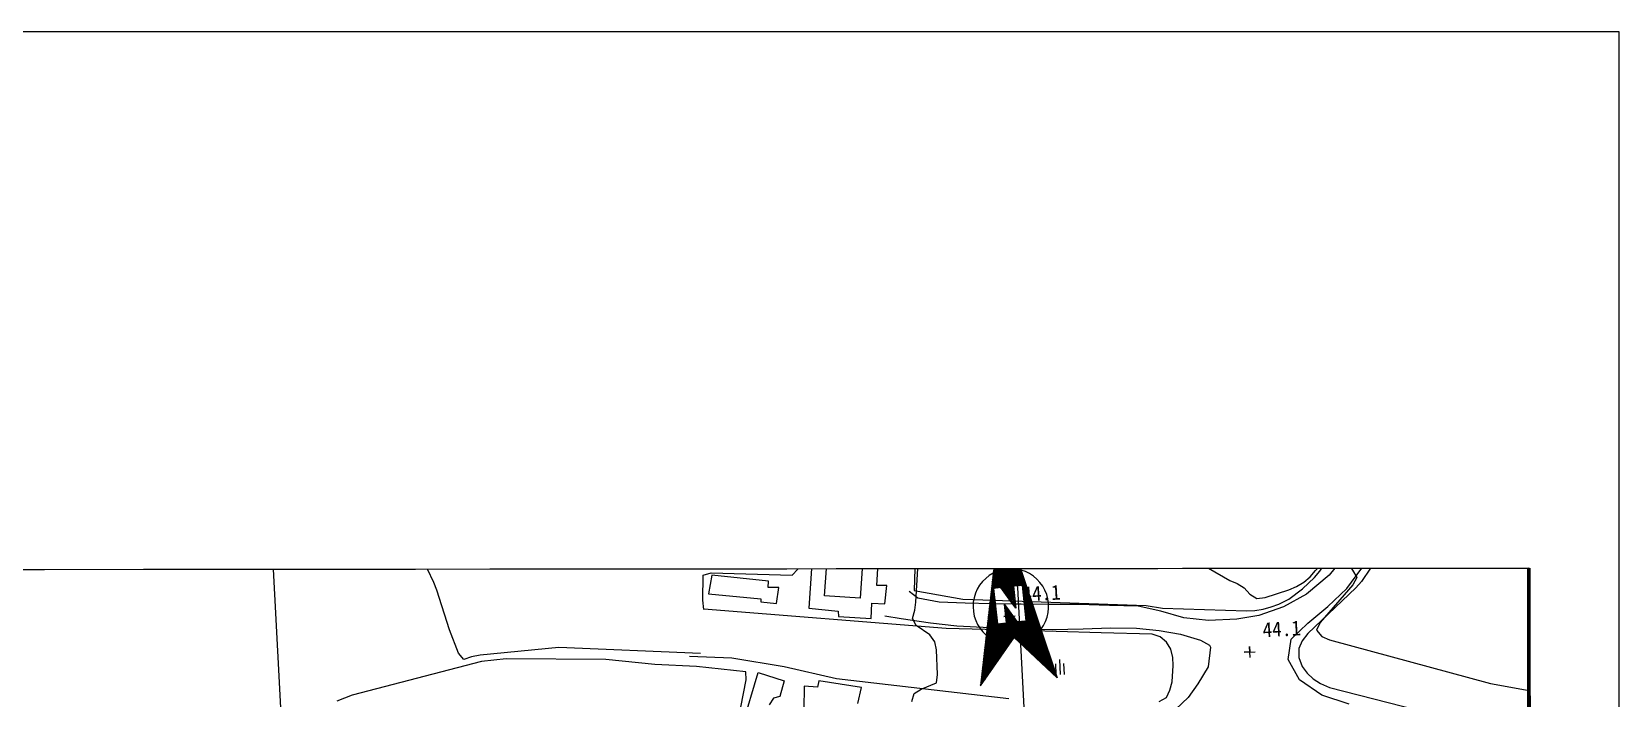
# Model space of a CAD drawing. Header units: millimetres. Extents: x 3302 to 4098, y 1103 to 1810.
# Drawn here: x 3884 to 4097.9, y 1529.4 to 1619.1 of the extents above; entities that cross this region are included whole.
import ezdxf
from ezdxf.xclip import XClip

# ---------------------------------------------------------------- set-up
doc = ezdxf.new("R2010")
doc.units = ezdxf.units.MM
doc.header["$LTSCALE"] = 10
doc.header["$MEASUREMENT"] = 0
doc.header["$XCLIPFRAME"] = 2
doc.linetypes.add('A-CENTR01', pattern=[2, 1.25, -0.25, 0.25, -0.25])
doc.layers.add('TN-MACL', color=6, linetype='A-CENTR01')
doc.layers.add('TZ-BASE', color=253, linetype='Continuous')
doc.layers.add('TX-PAPR', color=2, linetype='Continuous', plot=False)
doc.styles.add('GUL', font='GulimChe.ttf')

# ---------------------------------------------------------------- blocks, each defined once
blk = doc.blocks.new('JD-FHF78DGH')
at = {"layer": 'TZ-BASE'}
for p, q in [((527.22, 141.98), (545.81, -207.88)), ((627.36, 141.98), (645.95, -207.88)), ((699.47, 105.1), (-0.06, 67.93)), ((601.45, 75.47, 43.99), (601.84, 85.66, 43.99)), ((628.74, 83.62, -25.21), (626.06, 59.77, -25.21)), ((628.74, 83.62, -25.21), (636.39, 60.87, -25.21)), ((605.05, 71.89, 46.81), (605.76, 82.73, 46.81)), ((610.55, 82.42, 46.81), (609.84, 71.58, 46.81)), ((612.06, 73.3, 46), (612.72, 82.37, 46)), ((617.35, 79.37, 43.99), (617.09, 72.61, 43.99)), ((603.54, 79.09, 46), (602.93, 70.24, 46)), ((627.54, 72.95, -25.21), (630.84, 77.04, -25.21)), ((627.57, 73.23, -25.21), (630.67, 77.07, -25.21)), ((627.6, 73.51, -25.21), (630.5, 77.09, -25.21)), ((627.63, 73.78, -25.21), (630.32, 77.11, -25.21)), ((627.66, 74.06, -25.21), (630.13, 77.12, -25.21)), ((627.7, 74.34, -25.21), (629.94, 77.12, -25.21)), ((627.73, 74.62, -25.21), (629.74, 77.11, -25.21)), ((627.76, 74.89, -25.21), (629.54, 77.1, -25.21)), ((627.79, 75.17, -25.21), (629.33, 77.08, -25.21)), ((627.82, 75.45, -25.21), (629.11, 77.05, -25.21)), ((675.44, 77.69, 43), (673.04, 74.67, 43)), ((674.88, 77.19, 43.99), (676.19, 75.35, 43.99)), ((552.39, 73.7, 43.99), (551.45, 75.75, 43.99)), ((588.7, 74.69, 43.99), (589.77, 74.99, 43.99)), ((589.77, 74.99, 43.99), (600.66, 74.69, 43.99)), ((600.66, 74.69, 43.99), (601.45, 75.47, 43.99)), ((617.34, 71.06, 43.99), (617.64, 76.64, 43.99)), ((627.51, 72.68, -25.21), (630.97, 76.97, -25.21)), ((627.88, 72.9, -25.21), (631.03, 76.8, -25.21)), ((628.1, 72.92, -25.21), (631.09, 76.63, -25.21)), ((628.31, 72.95, -25.21), (631.14, 76.46, -25.21)), ((628.52, 72.97, -25.21), (631.2, 76.29, -25.21)), ((628.68, 72.94, -25.21), (631.26, 76.13, -25.21)), ((628.89, 72.96, -25.21), (631.31, 75.96, -25.21)), ((628.95, 72.79, -25.21), (631.37, 75.79, -25.21)), ((629.04, 72.66, -25.21), (631.43, 75.62, -25.21)), ((629.13, 72.54, -25.21), (631.49, 75.45, -25.21)), ((629.22, 72.41, -25.21), (631.54, 75.28, -25.21)), ((629.32, 72.29, -25.21), (631.6, 75.11, -25.21)), ((629.41, 72.16, -25.21), (631.66, 74.95, -25.21)), ((656.73, 75.63, 43.99), (659.63, 73.97, 43.99)), ((670.46, 74.44, 43.99), (671.18, 75.31, 43.99)), ((671.04, 74.35, 43.99), (671.77, 75.22, 43.99)), ((671.18, 75.31, 43.99), (671.98, 76.1, 43.99)), ((671.77, 75.22, 43.99), (672.42, 76.12, 43.99)), ((675.42, 72.87, 49), (677.79, 76.15, 49)), ((676.19, 75.35, 43.99), (676.75, 74.38, 43.99)), ((678.62, 75.69, 43.99), (677.36, 73.85, 43.99)), ((552.8, 72.66, 43.99), (552.39, 73.7, 43.99)), ((588.64, 71.3, 43.99), (588.7, 74.69, 43.99)), ((589.84, 74.69, 45.81), (589.4, 72.16, 45.81)), ((597.47, 73.89, 45.81), (589.84, 74.69, 45.81)), ((597.45, 73.04, 45.81), (597.47, 73.89, 45.81)), ((598.88, 73, 45.81), (597.45, 73.04, 45.81)), ((598.56, 70.88, 45.81), (598.88, 73, 45.81)), ((613.42, 73.3, 46), (612.06, 73.3, 46)), ((613.17, 70.81, 46), (613.42, 73.3, 46)), ((627.48, 72.4, -25.21), (627.82, 72.82, -25.21)), ((628.79, 73, -25.21), (627.81, 72.89, -25.21)), ((627.81, 72.89, -25.21), (628.32, 68.12, -25.21)), ((629.92, 71.47, -25.21), (628.79, 73, -25.21)), ((629.5, 72.04, -25.21), (631.71, 74.78, -25.21)), ((629.59, 71.91, -25.21), (630.5, 73.03, -25.21)), ((629.68, 71.79, -25.21), (630.52, 72.82, -25.21)), ((631.7, 73.31, -25.21), (630.48, 73.18, -25.21)), ((630.48, 73.18, -25.21), (630.79, 70.26, -25.21)), ((630.63, 73.19, -25.21), (631.77, 74.61, -25.21)), ((630.84, 73.22, -25.21), (631.83, 74.44, -25.21)), ((631.05, 73.24, -25.21), (631.88, 74.27, -25.21)), ((631.26, 73.26, -25.21), (631.94, 74.1, -25.21)), ((631.47, 73.28, -25.21), (632, 73.93, -25.21)), ((631.68, 73.31, -25.21), (632.05, 73.77, -25.21)), ((632.21, 68.53, -25.21), (631.7, 73.31, -25.21)), ((631.72, 73.11, -25.21), (632.11, 73.6, -25.21)), ((631.74, 72.9, -25.21), (632.17, 73.43, -25.21)), ((631.76, 72.69, -25.21), (632.22, 73.26, -25.21)), ((631.79, 72.48, -25.21), (632.28, 73.09, -25.21)), ((631.81, 72.27, -25.21), (632.34, 72.92, -25.21)), ((631.83, 72.06, -25.21), (632.39, 72.75, -25.21)), ((659.63, 73.97, 43.99), (660.64, 73.54, 43.99)), ((660.64, 73.54, 43.99), (661.58, 72.96, 43.99)), ((661.58, 72.96, 43.99), (662.33, 72.13, 43.99)), ((667.58, 72.72, 43.99), (668.62, 73.17, 43.99)), ((667.58, 71.47, 43.99), (669.42, 72.82, 43.99)), ((668.62, 73.17, 43.99), (669.59, 73.73, 43.99)), ((669.42, 72.82, 43.99), (671.04, 74.35, 43.99)), ((669.59, 73.73, 43.99), (670.46, 74.44, 43.99)), ((673.04, 74.67, 43), (669.99, 72.14, 43)), ((676.64, 72.99, 43.99), (670.14, 66.84, 43.99)), ((676.21, 73.4, 43.99), (671.8, 68.3, 43.99)), ((672.85, 70.48, 49), (675.42, 72.87, 49)), ((676.75, 74.38, 43.99), (676.21, 73.4, 43.99)), ((677.36, 73.85, 43.99), (676.64, 72.99, 43.99)), ((554.49, 67.32, 43.99), (552.8, 72.66, 43.99)), ((588.79, 70.08, 43.99), (588.64, 71.3, 43.99)), ((589.4, 72.16, 45.81), (596.45, 71.49, 45.81)), ((596.45, 71.49, 45.81), (596.47, 71.08, 45.81)), ((596.47, 71.08, 45.81), (598.56, 70.88, 45.81)), ((609.84, 71.58, 46.81), (605.05, 71.89, 46.81)), ((611.31, 68.87, 46), (611.41, 70.89, 46)), ((611.41, 70.89, 46), (613.17, 70.81, 46)), ((617.61, 71.6, 43), (616.42, 72.48, 43)), ((617.09, 72.61, 43.99), (623.68, 71.47, 43.99)), ((617.2, 69.96, 43.99), (617.34, 71.06, 43.99)), ((620.46, 71.05, 43), (617.61, 71.6, 43)), ((623.96, 70.91, 43), (620.46, 71.05, 43)), ((623.68, 71.47, 43.99), (630.36, 71.24, 43.99)), ((627.6, 70.81, 43), (623.96, 70.91, 43)), ((627.17, 69.62, -25.21), (628.05, 70.71, -25.21)), ((627.2, 69.9, -25.21), (628.02, 70.92, -25.21)), ((627.23, 70.18, -25.21), (628, 71.14, -25.21)), ((627.26, 70.46, -25.21), (627.98, 71.35, -25.21)), ((627.29, 70.73, -25.21), (627.96, 71.56, -25.21)), ((627.32, 71.01, -25.21), (627.93, 71.77, -25.21)), ((627.35, 71.29, -25.21), (627.91, 71.98, -25.21)), ((627.38, 71.57, -25.21), (627.89, 72.19, -25.21)), ((627.41, 71.84, -25.21), (627.87, 72.4, -25.21)), ((627.45, 72.12, -25.21), (627.84, 72.61, -25.21)), ((630.34, 70.79, 43), (627.6, 70.81, 43)), ((629.27, 70.73, -25.21), (629.9, 69.86, -25.21)), ((629.54, 68.25, -25.21), (629.27, 70.73, -25.21)), ((629.29, 70.58, -25.21), (629.34, 70.64, -25.21)), ((629.78, 71.66, -25.21), (630.54, 72.61, -25.21)), ((629.87, 71.54, -25.21), (630.57, 72.4, -25.21)), ((630.79, 70.26, -25.21), (629.92, 71.47, -25.21)), ((629.96, 71.41, -25.21), (630.59, 72.19, -25.21)), ((630.05, 71.29, -25.21), (630.61, 71.98, -25.21)), ((630.14, 71.16, -25.21), (630.63, 71.77, -25.21)), ((630.23, 71.04, -25.21), (630.66, 71.56, -25.21)), ((630.33, 70.91, -25.21), (630.68, 71.35, -25.21)), ((631.53, 70.78, 43), (630.34, 70.79, 43)), ((630.36, 71.24, 43.99), (648.38, 70.6, 43.99)), ((630.42, 70.78, -25.21), (630.7, 71.14, -25.21)), ((630.51, 70.66, -25.21), (630.72, 70.93, -25.21)), ((630.6, 70.53, -25.21), (630.74, 70.71, -25.21)), ((635.29, 70.75, 43), (631.53, 70.78, 43)), ((631.85, 71.85, -25.21), (632.45, 72.59, -25.21)), ((631.88, 71.64, -25.21), (632.51, 72.42, -25.21)), ((631.9, 71.43, -25.21), (632.56, 72.25, -25.21)), ((631.92, 71.21, -25.21), (632.62, 72.08, -25.21)), ((631.94, 71, -25.21), (632.68, 71.91, -25.21)), ((631.97, 70.79, -25.21), (632.73, 71.74, -25.21)), ((631.99, 70.58, -25.21), (632.79, 71.57, -25.21)), ((632.01, 70.37, -25.21), (632.85, 71.41, -25.21)), ((632.03, 70.16, -25.21), (632.9, 71.24, -25.21)), ((632.06, 69.95, -25.21), (632.96, 71.07, -25.21)), ((632.08, 69.74, -25.21), (633.02, 70.9, -25.21)), ((632.1, 69.53, -25.21), (633.07, 70.73, -25.21)), ((639.3, 70.74, 43), (635.29, 70.75, 43)), ((643.41, 70.59, 43), (639.3, 70.74, 43)), ((647.31, 70.49, 43), (643.41, 70.59, 43)), ((648.38, 70.6, 43.99), (650.58, 70.25, 43.99)), ((662.33, 72.13, 43.99), (663.27, 71.52, 43.99)), ((663.27, 71.52, 43.99), (664.38, 71.67, 43.99)), ((664.38, 71.67, 43.99), (667.58, 72.72, 43.99)), ((665.19, 70.4, 43.99), (666.23, 70.77, 43.99)), ((666.23, 70.77, 43.99), (667.58, 71.47, 43.99)), ((669.99, 72.14, 43), (666.89, 70.42, 43)), ((621.4, 67.52, 43.99), (588.76, 70.09, 43.99)), ((602.93, 70.24, 46), (606.89, 69.84, 46)), ((606.89, 69.84, 46), (606.91, 69.1, 46)), ((606.91, 69.1, 46), (611.31, 68.87, 46)), ((613.16, 69.22, 43), (615.36, 68.87, 43)), ((615.36, 68.87, 43), (619.32, 68.28, 43)), ((616.87, 68.86, 43.99), (617.2, 69.96, 43.99)), ((617.4, 67.89, 43.99), (616.87, 68.86, 43.99)), ((627.01, 68.24, -25.21), (628.16, 69.66, -25.21)), ((627.02, 68.02, -25.21), (628.18, 69.45, -25.21)), ((627.04, 68.51, -25.21), (628.14, 69.87, -25.21)), ((627.07, 68.79, -25.21), (628.11, 70.08, -25.21)), ((627.1, 69.07, -25.21), (628.09, 70.29, -25.21)), ((627.13, 69.35, -25.21), (628.07, 70.5, -25.21)), ((627.15, 67.93, -25.21), (628.2, 69.24, -25.21)), ((627.27, 67.85, -25.21), (628.23, 69.03, -25.21)), ((627.4, 67.77, -25.21), (628.25, 68.82, -25.21)), ((627.53, 67.69, -25.21), (628.27, 68.6, -25.21)), ((628.7, 67.23, -25.21), (630.34, 69.25, -25.21)), ((628.86, 67.19, -25.21), (630.43, 69.13, -25.21)), ((629.03, 67.15, -25.21), (630.52, 69, -25.21)), ((629.2, 67.12, -25.21), (630.61, 68.87, -25.21)), ((629.21, 69.11, 44.05), (630.71, 69.19, 44.05)), ((629.21, 69.11, 44.05), (630.71, 69.19, 44.05)), ((629.96, 69.15, 44.05), (629.21, 69.11, 44.05)), ((629.96, 69.15, 44.05), (629.21, 69.11, 44.05)), ((629.31, 70.37, -25.21), (629.43, 70.52, -25.21)), ((629.33, 70.16, -25.21), (629.52, 70.39, -25.21)), ((629.36, 69.95, -25.21), (629.61, 70.26, -25.21)), ((629.37, 67.1, -25.21), (630.7, 68.75, -25.21)), ((629.38, 69.74, -25.21), (629.7, 70.14, -25.21)), ((629.4, 69.53, -25.21), (629.79, 70.01, -25.21)), ((629.42, 69.32, -25.21), (629.88, 69.89, -25.21)), ((629.45, 69.11, -25.21), (629.97, 69.76, -25.21)), ((629.47, 68.89, -25.21), (630.06, 69.63, -25.21)), ((629.49, 68.68, -25.21), (630.16, 69.51, -25.21)), ((629.51, 68.47, -25.21), (630.25, 69.38, -25.21)), ((629.55, 67.08, -25.21), (630.79, 68.62, -25.21)), ((629.73, 67.07, -25.21), (630.88, 68.49, -25.21)), ((629.9, 69.86, -25.21), (630.93, 68.43, -25.21)), ((630, 68.4, 44.05), (629.92, 69.9, 44.05)), ((629.92, 69.9, 44.05), (629.96, 69.15, 44.05)), ((630, 68.4, 44.05), (629.92, 69.9, 44.05)), ((629.92, 69.9, 44.05), (629.96, 69.15, 44.05)), ((630.11, 67.07, -25.21), (631.23, 68.45, -25.21)), ((630.31, 67.08, -25.21), (631.44, 68.47, -25.21)), ((630.52, 67.1, -25.21), (631.65, 68.49, -25.21)), ((630.69, 70.41, -25.21), (630.77, 70.5, -25.21)), ((630.74, 67.12, -25.21), (631.85, 68.5, -25.21)), ((630.93, 68.43, -25.21), (632.21, 68.53, -25.21)), ((630.96, 67.16, -25.21), (632.06, 68.52, -25.21)), ((631.2, 67.22, -25.21), (633.36, 69.89, -25.21)), ((631.28, 65.65, -25.21), (633.75, 68.71, -25.21)), ((631.39, 65.55, -25.21), (633.81, 68.54, -25.21)), ((631.45, 67.29, -25.21), (633.41, 69.72, -25.21)), ((631.71, 67.38, -25.21), (633.47, 69.55, -25.21)), ((632, 67.49, -25.21), (633.53, 69.38, -25.21)), ((632.12, 69.32, -25.21), (633.13, 70.56, -25.21)), ((632.15, 69.11, -25.21), (633.19, 70.39, -25.21)), ((632.17, 68.89, -25.21), (633.24, 70.23, -25.21)), ((632.19, 68.68, -25.21), (633.3, 70.06, -25.21)), ((632.32, 67.65, -25.21), (633.58, 69.21, -25.21)), ((632.68, 67.86, -25.21), (633.64, 69.04, -25.21)), ((633.15, 68.2, -25.21), (633.7, 68.88, -25.21)), ((650.35, 69.85, 43), (647.31, 70.49, 43)), ((653.45, 68.92, 43), (650.35, 69.85, 43)), ((650.58, 70.25, 43.99), (661.9, 69.9, 43.99)), ((656.75, 68.57, 43), (653.45, 68.92, 43)), ((660.59, 68.76, 43), (656.75, 68.57, 43)), ((663.54, 69.23, 43), (660.59, 68.76, 43)), ((661.9, 69.9, 43.99), (663.01, 69.94, 43.99)), ((663.01, 69.94, 43.99), (664.12, 70.09, 43.99)), ((666.89, 70.42, 43), (663.54, 69.23, 43)), ((664.12, 70.09, 43.99), (665.19, 70.4, 43.99)), ((670.14, 68.23, 49), (672.85, 70.48, 49)), ((555.73, 64.19, 43.99), (554.49, 67.32, 43.99)), ((619.24, 66.63, 43.99), (617.4, 67.89, 43.99)), ((619.91, 65.72, 43.99), (619.24, 66.63, 43.99)), ((619.32, 68.28, 43), (622.84, 67.85, 43)), ((630.2, 67.28, 43.99), (621.4, 67.52, 43.99)), ((622.84, 67.85, 43), (627.29, 67.62, 43)), ((626.06, 59.77, -25.21), (630.58, 66.31, -25.21)), ((626.2, 61.02, -25.21), (631.2, 67.22, -25.21)), ((626.23, 61.3, -25.21), (630.96, 67.16, -25.21)), ((626.26, 61.58, -25.21), (630.74, 67.12, -25.21)), ((626.29, 61.86, -25.21), (630.52, 67.1, -25.21)), ((626.32, 62.13, -25.21), (630.31, 67.08, -25.21)), ((626.35, 62.41, -25.21), (630.11, 67.07, -25.21)), ((626.39, 62.69, -25.21), (629.92, 67.07, -25.21)), ((626.42, 62.97, -25.21), (629.73, 67.07, -25.21)), ((626.45, 63.24, -25.21), (629.55, 67.08, -25.21)), ((626.48, 63.52, -25.21), (629.37, 67.1, -25.21)), ((626.51, 63.8, -25.21), (629.2, 67.12, -25.21)), ((626.54, 64.07, -25.21), (629.03, 67.15, -25.21)), ((626.57, 64.35, -25.21), (628.86, 67.19, -25.21)), ((626.6, 64.63, -25.21), (628.7, 67.23, -25.21)), ((626.63, 64.91, -25.21), (629.32, 68.23, -25.21)), ((626.67, 65.18, -25.21), (628.39, 67.32, -25.21)), ((626.7, 65.46, -25.21), (628.24, 67.37, -25.21)), ((626.73, 65.74, -25.21), (628.09, 67.43, -25.21)), ((626.76, 66.02, -25.21), (627.95, 67.49, -25.21)), ((626.79, 66.29, -25.21), (627.81, 67.55, -25.21)), ((626.82, 66.57, -25.21), (627.67, 67.62, -25.21)), ((626.85, 66.85, -25.21), (627.53, 67.69, -25.21)), ((626.88, 67.13, -25.21), (627.4, 67.77, -25.21)), ((626.92, 67.4, -25.21), (627.27, 67.85, -25.21)), ((626.95, 67.68, -25.21), (627.15, 67.93, -25.21)), ((626.98, 67.96, -25.21), (627.02, 68.02, -25.21)), ((627.29, 67.62, 43), (630.21, 67.54, 43)), ((627.67, 67.62, -25.21), (628.29, 68.39, -25.21)), ((627.81, 67.55, -25.21), (628.32, 68.18, -25.21)), ((627.95, 67.49, -25.21), (628.47, 68.14, -25.21)), ((628.09, 67.43, -25.21), (628.68, 68.16, -25.21)), ((628.24, 67.37, -25.21), (628.89, 68.18, -25.21)), ((628.32, 68.12, -25.21), (629.54, 68.25, -25.21)), ((628.39, 67.32, -25.21), (629.1, 68.2, -25.21)), ((629.92, 67.07, -25.21), (631.03, 68.43, -25.21)), ((642.32, 66.94, 43.99), (630.2, 67.28, 43.99)), ((630.21, 67.54, 43), (631.3, 67.51, 43)), ((636.39, 60.87, -25.21), (630.58, 66.31, -25.21)), ((630.63, 66.27, -25.21), (631.45, 67.29, -25.21)), ((630.74, 66.17, -25.21), (631.71, 67.38, -25.21)), ((630.85, 66.06, -25.21), (632, 67.49, -25.21)), ((630.96, 65.96, -25.21), (632.32, 67.65, -25.21)), ((631.07, 65.86, -25.21), (632.68, 67.86, -25.21)), ((631.17, 65.75, -25.21), (633.15, 68.2, -25.21)), ((631.3, 67.51, 43), (635.74, 67.38, 43)), ((631.5, 65.45, -25.21), (633.87, 68.37, -25.21)), ((631.61, 65.34, -25.21), (633.92, 68.2, -25.21)), ((631.72, 65.24, -25.21), (633.98, 68.03, -25.21)), ((631.83, 65.14, -25.21), (634.04, 67.86, -25.21)), ((631.94, 65.03, -25.21), (634.09, 67.7, -25.21)), ((632.05, 64.93, -25.21), (634.15, 67.53, -25.21)), ((632.16, 64.83, -25.21), (634.21, 67.36, -25.21)), ((632.27, 64.73, -25.21), (634.26, 67.19, -25.21)), ((632.38, 64.62, -25.21), (634.32, 67.02, -25.21)), ((632.49, 64.52, -25.21), (634.38, 66.85, -25.21)), ((632.6, 64.42, -25.21), (634.43, 66.68, -25.21)), ((632.71, 64.31, -25.21), (634.49, 66.52, -25.21)), ((632.82, 64.21, -25.21), (634.55, 66.35, -25.21)), ((635.74, 67.38, 43), (639.87, 67.45, 43)), ((639.87, 67.45, 43), (643.55, 67.57, 43)), ((649.19, 66.72, 43.99), (642.32, 66.94, 43.99)), ((643.55, 67.57, 43), (647.08, 67.55, 43)), ((647.08, 67.55, 43), (650.13, 67.24, 43)), ((650.25, 66.39, 43.99), (649.19, 66.72, 43.99)), ((650.13, 67.24, 43), (652.99, 66.76, 43)), ((651.12, 65.67, 43.99), (650.25, 66.39, 43.99)), ((652.99, 66.76, 43), (655.69, 65.95, 43)), ((667.91, 66.05, 49), (670.14, 68.23, 49)), ((670.14, 66.84, 43.99), (669.37, 65.83, 43.99)), ((671.8, 68.3, 43.99), (671.33, 67.28, 43.99)), ((671.33, 67.28, 43.99), (672.04, 66.42, 43.99)), ((672.04, 66.42, 43.99), (673.06, 65.98, 43.99)), ((556.44, 63.32, 43.99), (555.73, 64.19, 43.99)), ((569.22, 64.96, 43.99), (558.63, 63.93, 43.99)), ((588.33, 64.13, 43.99), (569.22, 64.96, 43.99)), ((620.14, 64.61, 43.99), (619.91, 65.72, 43.99)), ((620.27, 61.3, 43.99), (620.14, 64.61, 43.99)), ((626.17, 60.75, -25.21), (630.14, 65.66, -25.21)), ((632.93, 64.11, -25.21), (634.6, 66.18, -25.21)), ((633.04, 64.01, -25.21), (634.66, 66.01, -25.21)), ((633.15, 63.9, -25.21), (634.72, 65.84, -25.21)), ((633.26, 63.8, -25.21), (634.77, 65.67, -25.21)), ((633.37, 63.7, -25.21), (634.83, 65.5, -25.21)), ((633.48, 63.59, -25.21), (634.89, 65.34, -25.21)), ((633.59, 63.49, -25.21), (634.94, 65.17, -25.21)), ((633.7, 63.39, -25.21), (635, 65, -25.21)), ((633.81, 63.29, -25.21), (635.06, 64.83, -25.21)), ((633.92, 63.18, -25.21), (635.11, 64.66, -25.21)), ((634.03, 63.08, -25.21), (635.17, 64.49, -25.21)), ((634.14, 62.98, -25.21), (635.23, 64.32, -25.21)), ((651.68, 64.7, 43.99), (651.12, 65.67, 43.99)), ((651.94, 63.62, 43.99), (651.68, 64.7, 43.99)), ((655.69, 65.95, 43), (656.88, 65.25, 43)), ((657.02, 64.99, 43), (656.73, 62.35, 43)), ((656.88, 65.25, 43), (657.02, 64.99, 43)), ((661.57, 64.3, 44.09), (663.07, 64.38, 44.09)), ((662.32, 64.34, 44.09), (661.57, 64.3, 44.09)), ((662.36, 63.59, 44.09), (662.28, 65.09, 44.09)), ((662.28, 65.09, 44.09), (662.32, 64.34, 44.09)), ((667.5, 63.34, 49), (667.91, 66.05, 49)), ((669.37, 65.83, 43.99), (668.94, 64.81, 43.99)), ((668.94, 64.81, 43.99), (668.94, 63.59, 43.99)), ((673.06, 65.98, 43.99), (694.75, 60.12, 43.99)), ((558.83, 63.04, 43.99), (541.41, 58.55, 43.99)), ((557.48, 63.7, 43.99), (556.44, 63.32, 43.99)), ((558.63, 63.93, 43.99), (557.48, 63.7, 43.99)), ((562.15, 63.42, 43.99), (558.83, 63.04, 43.99)), ((575.58, 63.35, 43.99), (562.15, 63.42, 43.99)), ((582.18, 62.65, 43.99), (575.58, 63.35, 43.99)), ((587.8, 62.38, 43.99), (582.18, 62.65, 43.99)), ((586.85, 63.77, 43.99), (592.55, 63.54, 43.99)), ((594.41, 61.68, 43.99), (587.8, 62.38, 43.99)), ((592.55, 63.54, 43.99), (599.58, 62.39, 43.99)), ((599.58, 62.39, 43.99), (606.64, 60.79, 43.99)), ((626.1, 60.19, -25.21), (627.82, 62.32, -25.21)), ((626.14, 60.47, -25.21), (628.98, 63.99, -25.21)), ((634.25, 62.87, -25.21), (635.28, 64.16, -25.21)), ((634.36, 62.77, -25.21), (635.34, 63.99, -25.21)), ((634.47, 62.67, -25.21), (635.4, 63.82, -25.21)), ((634.58, 62.57, -25.21), (635.45, 63.65, -25.21)), ((634.69, 62.46, -25.21), (635.51, 63.48, -25.21)), ((634.8, 62.36, -25.21), (635.57, 63.31, -25.21)), ((634.91, 62.26, -25.21), (635.62, 63.14, -25.21)), ((635.02, 62.15, -25.21), (635.68, 62.98, -25.21)), ((635.13, 62.05, -25.21), (635.74, 62.81, -25.21)), ((635.24, 61.95, -25.21), (635.79, 62.64, -25.21)), ((635.34, 61.85, -25.21), (635.85, 62.47, -25.21)), ((635.45, 61.74, -25.21), (635.91, 62.3, -25.21)), ((635.56, 61.64, -25.21), (635.96, 62.13, -25.21)), ((636.14, 62.74, 45.01), (636.22, 61.3, 45.01)), ((636.7, 63.34, 45.01), (636.8, 61.33, 45.01)), ((637.37, 61.33, 45.01), (637.29, 62.8, 45.01)), ((651.85, 60.31, 43.99), (651.99, 62.52, 43.99)), ((651.99, 62.52, 43.99), (651.94, 63.62, 43.99)), ((656.73, 62.35, 43), (655.34, 60.07, 43)), ((669.04, 60.61, 49), (667.5, 63.34, 49)), ((668.94, 63.59, 43.99), (669.39, 62.37, 43.99)), ((669.39, 62.37, 43.99), (670.06, 61.47, 43.99)), ((593.42, 55.09, 43.99), (594.49, 60.58, 43.99)), ((593.99, 54.48, 45.78), (596.1, 61.56, 45.78)), ((594.49, 60.58, 43.99), (594.41, 61.68, 43.99)), ((596.1, 61.56, 45.78), (599.6, 60.44, 45.78)), ((599.6, 60.44, 45.78), (598.99, 58.36, 45.78)), ((604.27, 60.45, 46.79), (604.07, 59.61, 46.79)), ((610.03, 59.56, 46.79), (604.27, 60.45, 46.79)), ((606.64, 60.79, 43.99), (629.85, 58.06, 43.99)), ((618.04, 59.34, 43.99), (620.13, 60.2, 43.99)), ((620.13, 60.2, 43.99), (620.27, 61.3, 43.99)), ((626.07, 59.91, -25.21), (626.66, 60.65, -25.21)), ((635.67, 61.54, -25.21), (636.02, 61.96, -25.21)), ((635.78, 61.43, -25.21), (636.08, 61.8, -25.21)), ((635.89, 61.33, -25.21), (636.13, 61.63, -25.21)), ((636, 61.23, -25.21), (636.19, 61.46, -25.21)), ((636.11, 61.13, -25.21), (636.25, 61.29, -25.21)), ((636.22, 61.02, -25.21), (636.3, 61.12, -25.21)), ((636.33, 60.92, -25.21), (636.36, 60.95, -25.21)), ((651.56, 59.22, 43.99), (651.85, 60.31, 43.99)), ((655.34, 60.07, 43), (654.04, 58.23, 43)), ((672.04, 58.54, 49), (669.04, 60.61, 49)), ((670.06, 61.47, 43.99), (670.89, 60.71, 43.99)), ((670.89, 60.71, 43.99), (671.86, 60.09, 43.99)), ((671.86, 60.09, 43.99), (673.06, 59.58, 43.99)), ((694.75, 60.12, 43.99), (699.47, 59.27, 43.99)), ((541.41, 58.55, 43.99), (539.32, 57.73, 43.99)), ((598.17, 58.12, 45.78), (597.56, 57.25, 45.78)), ((598.99, 58.36, 45.78), (598.17, 58.12, 45.78)), ((602.27, 59.74, 46.79), (602.19, 53.12, 46.79)), ((604.07, 59.61, 46.79), (602.27, 59.74, 46.79)), ((609.53, 57.4, 46.79), (610.03, 59.56, 46.79)), ((616.78, 57.68, 43.99), (617.11, 58.74, 43.99)), ((617.11, 58.74, 43.99), (618.04, 59.34, 43.99)), ((650.12, 57.68, 43.99), (651.09, 58.2, 43.99)), ((651.09, 58.2, 43.99), (651.56, 59.22, 43.99)), ((654.04, 58.23, 43), (652.37, 56.66, 43)), ((675.72, 57.33, 49), (672.04, 58.54, 49)), ((673.06, 59.58, 43.99), (688.88, 55.53, 43.99)), ((699.47, 59.27, 43.99), (699.95, 59.18, 43.99))]:
    blk.add_line(p, q, dxfattribs=at)
for start, end in [(117.7951, 229.3693), (322.7951, 74.3693)]:
    blk.add_arc((630.14, 70.46, -25.21), 5.09, start, end, dxfattribs=at)
at = {"layer": 'TZ-BASE', "style": 'GUL'}
for p in [(631.74, 71.13, 45.23), (664.1, 66.32, 45.23)]:
    blk.add_text('44.1', height=2, rotation=3.042, dxfattribs=at).set_placement(p)

msp = doc.modelspace()

# ---------------------------------------------------------------- linework, layer by layer
at = {"layer": 'TN-MACL', "const_width": 0.5}
msp.add_lwpolyline([(4085.71, 1546.89), (4085.85, 1396.89)], dxfattribs=at)
at = {"layer": 'TX-PAPR'}
for points in [[(3301.89, 1103.05), (4097.89, 1103.05), (4097.89, 1619.05), (3301.89, 1619.05)], [(3385.71, 1546.24), (4085.71, 1546.89), (4085.85, 1396.89), (3385.85, 1396.24)]]:
    msp.add_lwpolyline(points, close=True, dxfattribs=at)

# ---------------------------------------------------------------- block references
at = {"layer": 'TZ-BASE'}
ref = msp.add_blockref('JD-FHF78DGH', (3385.78, 1471.24), dxfattribs=at)
XClip(ref).set_block_clipping_path([(-0.0689837693, 74.9999683935), (699.9307201614, 75.6438166693), (700.0686876491, -74.3561198806), (0.0689837693, -74.9999683935)])

doc.saveas('drawing.dxf')
